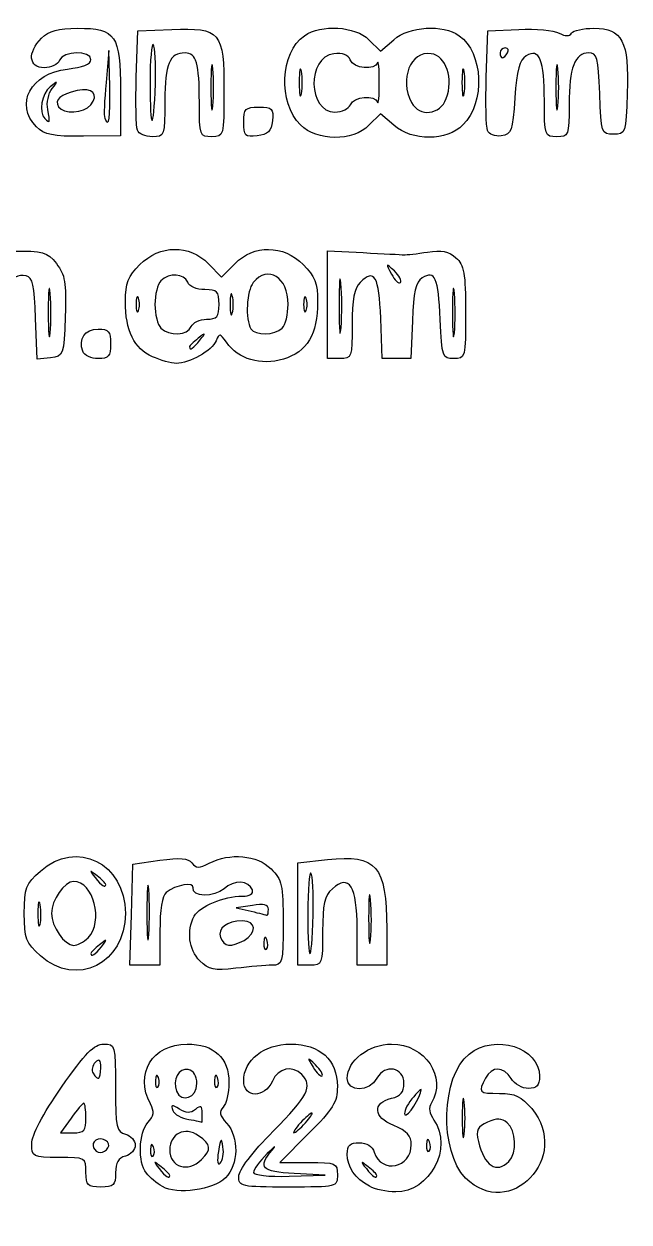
# Model space of a CAD drawing. Extents: x 2.03 to 5.27, y 7.1 to 8.91.
# Drawn here: x 4.796 to 5.205, y 7.105 to 7.915 of the extents above; entities that cross this region are included whole.
import ezdxf

# ---------------------------------------------------------------- set-up
doc = ezdxf.new("R2010")
doc.units = 0
doc.layers.add('Layer_1', color=7, linetype='CONTINUOUS')

msp = doc.modelspace()

# ---------------------------------------------------------------- linework, layer by layer
at = {"layer": 'Layer_1', "color": 7}
for p, q in [((4.87155, 7.878662), (4.872516, 7.910078)), ((4.872516, 7.910078), (4.895556, 7.910939)), ((5.108218, 7.878662), (5.109183, 7.910078)), ((5.109183, 7.910078), (5.13012, 7.910974)), ((4.853032, 7.896745), (4.851076, 7.875078)), ((4.853608, 7.872578), (4.853032, 7.896745)), ((5.028875, 7.904022), (5.036598, 7.896299)), ((5.036598, 7.896299), (5.045576, 7.904022)), ((5.122516, 7.895078), (5.122516, 7.895078)), ((4.923278, 7.884245), (4.923278, 7.884245)), ((4.983202, 7.882578), (4.983202, 7.882578)), ((5.093202, 7.882578), (5.093202, 7.882578)), ((5.156611, 7.884245), (5.156611, 7.884245)), ((4.853608, 7.872578), (4.853608, 7.872578)), ((4.884467, 7.874295), (4.884467, 7.874295)), ((4.86085, 7.869293), (4.86085, 7.839032)), ((5.081171, 7.864245), (5.081171, 7.864245)), ((4.811662, 7.856764), (4.811662, 7.856764)), ((4.840728, 7.859932), (4.840728, 7.859932)), ((5.016311, 7.860078), (5.016311, 7.860078)), ((4.944183, 7.84819), (4.944183, 7.84819)), ((5.036598, 7.853857), (5.028875, 7.846135)), ((5.045576, 7.846135), (5.036598, 7.853857)), ((4.804131, 7.845131), (4.804131, 7.845131)), ((4.872278, 7.842829), (4.872279, 7.842828)), ((4.982586, 7.846372), (4.982586, 7.846372)), ((5.109036, 7.84259), (5.109035, 7.842594)), ((4.86085, 7.839032), (4.835797, 7.838774)), ((5.00085, 7.724855), (5.00085, 7.761296)), ((5.00085, 7.761296), (5.025016, 7.760056)), ((4.920273, 7.752582), (4.929184, 7.743415)), ((4.929184, 7.743415), (4.938138, 7.752582)), ((5.046095, 7.74766), (5.046095, 7.74766)), ((5.009937, 7.739348), (5.009952, 7.739348)), ((4.813295, 7.732493), (4.813295, 7.732493)), ((4.873058, 7.729249), (4.873058, 7.729249)), ((4.936481, 7.730916), (4.936481, 7.730916)), ((4.986391, 7.729249), (4.986391, 7.729249)), ((5.086639, 7.732493), (5.086628, 7.732493)), ((5.000849, 7.688414), (5.000849, 7.724855)), ((5.000849, 7.724855), (5.00085, 7.724855)), ((4.804459, 7.687999), (4.803488, 7.71567)), ((4.908722, 7.710082), (4.908722, 7.710082)), ((5.037786, 7.688414), (5.036817, 7.715646)), ((5.058209, 7.713897), (5.057236, 7.688414)), ((4.970184, 7.709083), (4.970184, 7.709082)), ((4.914609, 7.700916), (4.914609, 7.700916)), ((4.813488, 7.68904), (4.804459, 7.687999)), ((4.835388, 7.693414), (4.835388, 7.693414)), ((4.882436, 7.689736), (4.882436, 7.689735)), ((5.009182, 7.688414), (5.000849, 7.688414)), ((5.047511, 7.688414), (5.037786, 7.688414)), ((5.057236, 7.688414), (5.047511, 7.688414)), ((4.868233, 7.312544), (4.869183, 7.346671)), ((4.869183, 7.346671), (4.887496, 7.3493)), ((4.98085, 7.347555), (5.000775, 7.34981)), ((4.98085, 7.312986), (4.98085, 7.347555)), ((4.85085, 7.333008), (4.85085, 7.333008)), ((4.879937, 7.32935), (4.879952, 7.32935)), ((5.029973, 7.322496), (5.029961, 7.322496)), ((4.80654, 7.31921), (4.806541, 7.31921)), ((4.950016, 7.318855), (4.939183, 7.317116)), ((4.939183, 7.317116), (4.949183, 7.314827)), ((4.96085, 7.316172), (4.96085, 7.316172)), ((4.867283, 7.278417), (4.868233, 7.312544)), ((4.98085, 7.278416), (4.98085, 7.312986)), ((4.98085, 7.312986), (4.98085, 7.312986)), ((4.991143, 7.312734), (4.991143, 7.312734)), ((4.838945, 7.296987), (4.838945, 7.296987)), ((4.887516, 7.301342), (4.887516, 7.278417)), ((5.02085, 7.278416), (5.02085, 7.303008)), ((5.04085, 7.303199), (5.04085, 7.278416)), ((4.847942, 7.290916), (4.847942, 7.290916)), ((4.944402, 7.2952), (4.944402, 7.2952)), ((4.959794, 7.295708), (4.959793, 7.295708)), ((4.806736, 7.284809), (4.806736, 7.284809)), ((4.914598, 7.281335), (4.914598, 7.281334)), ((4.8774, 7.278417), (4.867283, 7.278417)), ((4.887516, 7.278417), (4.8774, 7.278417)), ((4.989183, 7.278416), (4.98085, 7.278416)), ((5.03085, 7.278416), (5.02085, 7.278416)), ((5.04085, 7.278416), (5.03085, 7.278416)), ((4.847516, 7.209083), (4.847516, 7.209083)), ((4.992779, 7.210995), (4.992779, 7.210995)), ((4.88646, 7.202374), (4.88646, 7.202374)), ((4.92646, 7.202374), (4.92646, 7.202374)), ((4.912516, 7.198416), (4.912516, 7.198416)), ((5.064183, 7.194166), (5.064183, 7.194166)), ((5.093261, 7.185916), (5.093261, 7.185916)), ((4.916088, 7.17823), (4.916087, 7.178231)), ((4.827516, 7.175083), (4.820396, 7.165083)), ((4.837516, 7.175083), (4.837516, 7.175083)), ((4.98585, 7.171749), (4.98585, 7.171749)), ((4.820396, 7.165083), (4.828956, 7.165083)), ((4.98805, 7.164549), (4.968583, 7.145082)), ((4.852374, 7.154852), (4.852374, 7.154852)), ((4.883127, 7.155707), (4.883126, 7.155707)), ((4.930173, 7.155532), (4.930173, 7.155532)), ((5.069794, 7.159041), (5.069793, 7.159041)), ((4.915611, 7.146987), (4.915611, 7.146987)), ((4.968583, 7.145082), (4.98805, 7.145082)), ((5.123516, 7.14575), (5.123516, 7.145749)), ((4.837516, 7.138416), (4.837516, 7.138416)), ((4.894183, 7.136341), (4.894183, 7.136341)), ((4.94085, 7.135566), (4.94085, 7.135567)), ((4.975016, 7.135725), (4.999183, 7.136367)), ((4.999183, 7.136367), (4.97835, 7.137551)), ((4.97835, 7.137551), (4.97835, 7.137551)), ((5.034183, 7.136341), (5.034183, 7.136341)), ((4.889182, 7.128741), (4.889183, 7.128741)), ((5.029183, 7.128927), (5.029183, 7.128932)), ((5.094212, 7.13454), (5.094212, 7.134541))]:
    msp.add_line(p, q, dxfattribs=at)
for points in [[(4.98518, 7.906735), (4.996479, 7.914649), (5.01969, 7.913208), (5.028875, 7.904022)], [(5.045576, 7.904022), (5.05619, 7.913152), (5.07872, 7.914532), (5.089853, 7.906735)], [(4.809288, 7.885078), (4.798722, 7.885078), (4.79781, 7.895372), (4.807516, 7.905078)], [(4.807516, 7.905078), (4.81252, 7.910082), (4.818628, 7.911745), (4.832, 7.911745)], [(4.832, 7.911745), (4.857707, 7.911745), (4.86085, 7.90712), (4.86085, 7.869293)], [(4.895556, 7.910939), (4.928421, 7.912167), (4.930849, 7.909321), (4.930849, 7.869562)], [(4.982586, 7.846372), (4.967381, 7.861577), (4.96883, 7.895283), (4.98518, 7.906735)], [(5.089853, 7.906735), (5.106203, 7.895283), (5.107651, 7.861577), (5.092447, 7.846372)], [(5.13012, 7.910974), (5.141636, 7.911466), (5.15392, 7.910337), (5.157418, 7.908465)], [(5.157418, 7.908465), (5.161658, 7.906196), (5.164467, 7.906175), (5.165844, 7.908398)], [(5.165844, 7.908398), (5.166981, 7.910236), (5.173787, 7.91174), (5.18097, 7.91174)], [(5.18097, 7.91174), (5.20028, 7.91174), (5.20472, 7.903107), (5.203491, 7.867944)], [(4.84085, 7.890512), (4.84085, 7.896859), (4.822099, 7.896476), (4.819644, 7.890078)], [(4.88305, 7.900655), (4.88184, 7.901866), (4.88085, 7.890356), (4.88085, 7.875078)], [(4.884467, 7.874295), (4.884898, 7.887583), (4.88426, 7.899445), (4.88305, 7.900655)], [(5.070925, 7.894561), (5.056983, 7.896557), (5.049217, 7.877253), (5.057634, 7.861526)], [(5.121046, 7.898412), (5.119105, 7.898412), (5.117516, 7.896912), (5.117516, 7.895078)], [(5.122516, 7.895078), (5.123649, 7.896912), (5.122989, 7.898412), (5.121046, 7.898412)], [(5.147466, 7.862574), (5.14741, 7.890483), (5.144102, 7.89864), (5.135112, 7.893064)], [(4.819644, 7.890078), (4.818589, 7.887328), (4.813929, 7.885078), (4.809288, 7.885078)], [(4.825148, 7.884175), (4.835359, 7.885326), (4.84085, 7.887542), (4.84085, 7.890512)], [(4.904492, 7.895079), (4.893983, 7.895079), (4.890849, 7.887652), (4.890849, 7.862745)], [(4.914182, 7.861473), (4.914182, 7.888352), (4.912243, 7.895079), (4.904492, 7.895079)], [(4.923278, 7.884245), (4.922559, 7.89112), (4.92197, 7.885495), (4.92197, 7.871745)], [(5.005141, 7.894468), (4.986731, 7.892326), (4.987422, 7.855078), (5.005871, 7.855078)], [(5.016225, 7.890301), (5.014924, 7.893693), (5.011036, 7.895154), (5.005141, 7.894468)], [(5.034739, 7.888412), (5.032962, 7.883082), (5.018426, 7.884565), (5.016225, 7.890301)], [(5.03585, 7.875078), (5.03585, 7.884245), (5.03535, 7.890245), (5.034739, 7.888412)], [(5.081171, 7.864245), (5.086264, 7.877624), (5.081028, 7.893116), (5.070925, 7.894561)], [(5.117516, 7.895078), (5.117516, 7.893245), (5.118178, 7.891745), (5.118986, 7.891745)], [(5.118986, 7.891745), (5.119795, 7.891745), (5.121383, 7.893245), (5.122516, 7.895078)], [(5.135112, 7.893064), (5.130587, 7.890257), (5.128789, 7.883548), (5.127517, 7.86473)], [(5.156611, 7.884245), (5.155893, 7.89112), (5.155304, 7.885495), (5.155304, 7.871745)], [(5.177499, 7.895074), (5.168073, 7.895074), (5.164183, 7.884914), (5.164183, 7.860293)], [(5.184882, 7.867574), (5.184016, 7.892156), (5.183233, 7.895074), (5.177499, 7.895074)], [(4.804131, 7.845131), (4.788904, 7.860357), (4.800212, 7.881365), (4.825148, 7.884175)], [(4.923278, 7.859245), (4.923997, 7.86612), (4.923997, 7.87737), (4.923278, 7.884245)], [(4.983202, 7.882578), (4.982408, 7.886703), (4.981758, 7.883328), (4.981758, 7.875078)], [(4.983202, 7.867578), (4.983997, 7.871703), (4.983997, 7.878453), (4.983202, 7.882578)], [(5.093202, 7.882578), (5.092408, 7.886703), (5.091758, 7.883328), (5.091758, 7.875078)], [(5.093202, 7.867578), (5.093997, 7.871703), (5.093997, 7.878453), (5.093202, 7.882578)], [(5.156611, 7.859245), (5.15733, 7.86612), (5.15733, 7.87737), (5.156611, 7.884245)], [(4.81335, 7.87217), (4.807578, 7.867643), (4.805446, 7.854927), (4.809739, 7.850634)], [(4.814624, 7.870931), (4.818753, 7.876196), (4.818632, 7.876313), (4.81335, 7.87217)], [(4.840728, 7.859932), (4.846628, 7.867041), (4.841823, 7.872094), (4.831479, 7.86966)], [(4.851076, 7.875078), (4.849999, 7.863162), (4.849597, 7.852287), (4.850181, 7.850912)], [(4.850181, 7.850912), (4.853091, 7.844061), (4.85413, 7.850633), (4.853608, 7.872578)], [(4.872279, 7.842828), (4.871347, 7.845257), (4.871019, 7.861382), (4.87155, 7.878662)], [(4.88085, 7.875078), (4.88085, 7.841326), (4.88338, 7.840778), (4.884467, 7.874295)], [(4.981758, 7.875078), (4.981758, 7.866828), (4.982408, 7.863453), (4.983202, 7.867578)], [(5.034739, 7.861745), (5.03535, 7.859912), (5.03585, 7.865912), (5.03585, 7.875078)], [(5.091758, 7.875078), (5.091758, 7.866828), (5.092408, 7.863453), (5.093202, 7.867578)], [(5.109035, 7.842594), (5.108054, 7.845152), (5.107685, 7.861382), (5.108218, 7.878662)], [(4.811662, 7.856764), (4.810784, 7.861358), (4.812116, 7.867733), (4.814624, 7.870931)], [(4.831479, 7.86966), (4.820262, 7.86702), (4.816114, 7.863377), (4.819004, 7.858702)], [(4.92197, 7.871745), (4.92197, 7.857995), (4.922559, 7.85237), (4.923278, 7.859245)], [(4.930849, 7.869562), (4.930849, 7.838557), (4.930805, 7.838412), (4.922516, 7.838412)], [(5.016311, 7.860078), (5.018448, 7.865648), (5.032999, 7.866964), (5.034739, 7.861745)], [(5.057634, 7.861526), (5.062986, 7.851526), (5.076943, 7.853138), (5.081171, 7.864245)], [(5.127517, 7.86473), (5.125999, 7.842277), (5.125179, 7.839978), (5.118335, 7.839007)], [(5.155304, 7.871745), (5.155304, 7.857995), (5.155893, 7.85237), (5.156611, 7.859245)], [(5.194183, 7.840074), (5.186046, 7.840074), (5.185827, 7.84072), (5.184882, 7.867574)], [(5.203491, 7.867944), (5.202538, 7.840698), (5.20233, 7.840074), (5.194183, 7.840074)], [(4.809739, 7.850634), (4.81318, 7.847192), (4.813374, 7.84781), (4.811662, 7.856764)], [(4.819004, 7.858702), (4.822238, 7.853469), (4.836012, 7.854249), (4.840728, 7.859932)], [(4.890849, 7.862745), (4.890849, 7.838931), (4.890669, 7.838412), (4.882411, 7.838412)], [(4.922516, 7.838412), (4.91443, 7.838412), (4.914182, 7.839096), (4.914182, 7.861473)], [(4.944183, 7.84819), (4.944183, 7.857374), (4.945221, 7.858412), (4.954404, 7.858412)], [(4.954404, 7.858412), (4.963589, 7.858412), (4.964519, 7.857482), (4.963571, 7.849245)], [(5.005871, 7.855078), (5.010558, 7.855078), (5.015255, 7.857328), (5.016311, 7.860078)], [(5.15585, 7.838407), (5.147732, 7.838407), (5.147515, 7.839031), (5.147466, 7.862574)], [(5.164183, 7.860293), (5.164183, 7.83917), (5.163893, 7.838407), (5.15585, 7.838407)], [(4.95335, 7.839023), (4.945113, 7.838076), (4.944183, 7.839001), (4.944183, 7.84819)], [(4.963571, 7.849245), (4.962743, 7.842045), (4.96055, 7.839852), (4.95335, 7.839023)], [(4.835797, 7.838774), (4.815039, 7.83856), (4.809611, 7.839649), (4.804131, 7.845131)], [(4.882411, 7.838412), (4.87777, 7.838412), (4.87321, 7.840399), (4.872278, 7.842829)], [(5.028875, 7.846135), (5.01789, 7.83515), (4.993684, 7.835274), (4.982586, 7.846372)], [(5.092447, 7.846372), (5.081451, 7.835377), (5.05822, 7.835259), (5.045576, 7.846135)], [(5.118335, 7.839007), (5.114153, 7.838413), (5.110029, 7.840002), (5.109036, 7.84259)], [(4.78741, 7.760973), (4.808772, 7.761369), (4.811191, 7.760699), (4.817535, 7.752634)], [(4.873927, 7.752005), (4.887399, 7.765477), (4.907496, 7.765728), (4.920273, 7.752582)], [(4.938138, 7.752582), (4.950969, 7.765718), (4.970977, 7.765469), (4.98444, 7.752005)], [(5.025016, 7.760056), (5.038308, 7.759374), (5.050683, 7.758728), (5.052516, 7.75862)], [(5.052516, 7.75862), (5.05435, 7.758509), (5.061542, 7.759343), (5.068498, 7.760468)], [(5.068498, 7.760468), (5.078005, 7.762004), (5.082766, 7.761046), (5.087665, 7.756613)], [(4.817535, 7.752634), (4.823444, 7.745122), (4.824296, 7.740008), (4.823475, 7.716973)], [(4.864184, 7.727162), (4.864184, 7.739407), (4.866026, 7.744104), (4.873927, 7.752005)], [(4.974184, 7.725082), (4.974184, 7.743527), (4.960693, 7.751942), (4.950606, 7.739788)], [(4.98444, 7.752005), (4.992401, 7.744044), (4.994184, 7.739441), (4.994184, 7.72684)], [(5.046095, 7.74766), (5.040336, 7.753161), (5.040247, 7.753072), (5.044064, 7.745629)], [(5.087665, 7.756613), (5.093248, 7.751561), (5.094183, 7.746244), (5.094183, 7.719564)], [(4.797088, 7.744378), (4.786087, 7.746479), (4.78085, 7.735878), (4.78085, 7.71151)], [(4.803488, 7.71567), (4.8027, 7.738097), (4.801488, 7.743538), (4.797088, 7.744378)], [(4.906312, 7.740082), (4.904009, 7.746082), (4.893749, 7.746648), (4.888184, 7.741082)], [(5.009952, 7.739348), (5.009253, 7.747085), (5.008689, 7.739915), (5.0087, 7.723414)], [(5.036817, 7.715646), (5.035808, 7.744023), (5.032581, 7.74967), (5.022903, 7.739992)], [(5.044064, 7.745629), (5.04626, 7.741347), (5.048971, 7.738758), (5.050088, 7.739875)], [(5.050088, 7.739875), (5.051205, 7.740992), (5.049409, 7.744496), (5.046095, 7.74766)], [(5.064856, 7.742946), (5.060481, 7.740196), (5.05896, 7.733549), (5.058209, 7.713897)], [(5.077023, 7.714816), (5.075723, 7.743447), (5.073571, 7.748423), (5.064856, 7.742946)], [(4.813295, 7.732493), (4.81259, 7.740333), (4.812004, 7.734748), (4.811992, 7.720081)], [(4.888184, 7.741082), (4.885984, 7.738882), (4.884184, 7.731682), (4.884184, 7.725082)], [(4.917874, 7.735082), (4.912377, 7.735082), (4.907405, 7.737232), (4.906312, 7.740082)], [(4.927517, 7.725082), (4.927517, 7.733889), (4.926366, 7.735082), (4.917874, 7.735082)], [(4.950606, 7.739788), (4.946094, 7.734351), (4.945123, 7.714986), (4.949044, 7.708641)], [(5.009971, 7.709348), (5.01066, 7.718112), (5.010652, 7.731612), (5.009937, 7.739348)], [(5.022903, 7.739992), (5.018979, 7.736068), (5.017516, 7.728332), (5.017516, 7.71151)], [(5.086628, 7.732493), (5.085924, 7.740333), (5.085338, 7.734748), (5.085326, 7.720081)], [(4.813273, 7.705826), (4.813989, 7.712653), (4.813999, 7.724653), (4.813295, 7.732493)], [(4.882436, 7.689735), (4.870094, 7.695113), (4.864184, 7.707233), (4.864184, 7.727162)], [(4.873058, 7.729249), (4.872134, 7.731541), (4.871377, 7.729666), (4.871377, 7.725082)], [(4.873058, 7.720916), (4.873983, 7.723207), (4.873983, 7.726957), (4.873058, 7.729249)], [(4.936481, 7.730916), (4.935644, 7.734124), (4.934957, 7.731499), (4.934957, 7.725082)], [(4.936481, 7.719249), (4.93732, 7.722457), (4.93732, 7.727707), (4.936481, 7.730916)], [(4.994184, 7.72684), (4.994184, 7.70492), (4.986968, 7.692851), (4.971004, 7.688068)], [(4.986391, 7.729249), (4.985467, 7.731541), (4.98471, 7.729666), (4.98471, 7.725082)], [(4.986391, 7.720916), (4.987316, 7.723207), (4.987316, 7.726957), (4.986391, 7.729249)], [(5.086606, 7.705826), (5.087323, 7.712653), (5.087332, 7.724653), (5.086639, 7.732493)], [(4.811992, 7.720081), (4.811981, 7.705414), (4.812557, 7.699), (4.813273, 7.705826)], [(4.871377, 7.725082), (4.871377, 7.720499), (4.872133, 7.718624), (4.873058, 7.720916)], [(4.884184, 7.725082), (4.884184, 7.718482), (4.885984, 7.711282), (4.888184, 7.709082)], [(4.919079, 7.715082), (4.926232, 7.715082), (4.927517, 7.716605), (4.927517, 7.725082)], [(4.934957, 7.725082), (4.934957, 7.718666), (4.935643, 7.716041), (4.936481, 7.719249)], [(4.970184, 7.709082), (4.972384, 7.711282), (4.974184, 7.718482), (4.974184, 7.725082)], [(4.98471, 7.725082), (4.98471, 7.720499), (4.985467, 7.718624), (4.986391, 7.720916)], [(5.0087, 7.723414), (5.0087, 7.706914), (5.009282, 7.700585), (5.009971, 7.709348)], [(5.085326, 7.720081), (5.085326, 7.705414), (5.08589, 7.699), (5.086606, 7.705826)], [(5.094183, 7.719564), (5.094183, 7.688927), (5.094053, 7.688414), (5.086203, 7.688414)], [(4.823475, 7.716973), (4.822531, 7.690489), (4.822379, 7.690066), (4.813488, 7.68904)], [(4.888184, 7.709082), (4.893788, 7.703478), (4.906424, 7.704093), (4.908722, 7.710082)], [(4.908722, 7.710082), (4.909778, 7.712832), (4.914438, 7.715082), (4.919079, 7.715082)], [(5.017516, 7.71151), (5.017516, 7.689097), (5.017269, 7.688414), (5.009182, 7.688414)], [(5.086203, 7.688414), (5.078557, 7.688414), (5.078172, 7.689522), (5.077023, 7.714816)], [(4.835388, 7.693414), (4.832197, 7.70173), (4.836812, 7.708414), (4.845745, 7.708414)], [(4.845745, 7.708414), (4.852898, 7.708414), (4.854183, 7.706892), (4.854183, 7.698414)], [(4.91335, 7.702174), (4.910142, 7.699658), (4.907517, 7.697033), (4.907517, 7.696341)], [(4.914609, 7.700916), (4.918755, 7.706202), (4.918637, 7.70632), (4.91335, 7.702174)], [(4.932501, 7.699451), (4.928187, 7.705609), (4.927548, 7.705709), (4.925563, 7.700535)], [(4.949044, 7.708641), (4.952007, 7.703847), (4.965224, 7.704123), (4.970184, 7.709083)], [(4.854183, 7.698414), (4.854183, 7.689937), (4.852898, 7.688414), (4.845745, 7.688414)], [(4.925563, 7.700535), (4.923034, 7.693945), (4.907283, 7.685023), (4.898516, 7.685213)], [(4.907517, 7.696341), (4.907517, 7.693597), (4.910254, 7.695363), (4.914609, 7.700916)], [(4.971004, 7.688068), (4.955772, 7.683504), (4.940509, 7.688012), (4.932501, 7.699451)], [(4.845745, 7.688414), (4.841104, 7.688414), (4.836444, 7.690664), (4.835388, 7.693414)], [(4.898516, 7.685213), (4.895217, 7.68528), (4.887981, 7.68732), (4.882436, 7.689736)], [(4.806736, 7.342023), (4.831088, 7.363781), (4.864183, 7.347301), (4.864183, 7.313416)], [(4.92085, 7.347365), (4.934798, 7.35454), (4.953384, 7.352852), (4.962668, 7.343568)], [(4.887496, 7.3493), (4.901286, 7.35128), (4.906636, 7.350836), (4.909162, 7.347504)], [(4.909162, 7.347504), (4.911915, 7.343873), (4.914012, 7.343848), (4.92085, 7.347365)], [(5.000775, 7.34981), (5.033983, 7.353567), (5.04085, 7.34558), (5.04085, 7.303199)], [(4.79585, 7.313416), (4.79585, 7.330528), (4.79687, 7.333207), (4.806736, 7.342023)], [(4.845016, 7.338841), (4.839729, 7.342987), (4.839612, 7.34287), (4.843758, 7.337583)], [(4.843758, 7.337583), (4.848112, 7.33203), (4.85085, 7.330264), (4.85085, 7.333008)], [(4.85085, 7.333008), (4.85085, 7.3337), (4.848225, 7.336325), (4.845016, 7.338841)], [(4.962668, 7.343568), (4.970078, 7.336158), (4.97085, 7.3327), (4.97085, 7.306901)], [(4.989671, 7.340706), (4.988486, 7.341892), (4.987516, 7.329611), (4.987516, 7.313417)], [(4.991143, 7.312734), (4.991519, 7.326933), (4.990856, 7.339521), (4.989671, 7.340706)], [(5.02085, 7.303008), (5.02085, 7.331798), (5.015545, 7.340365), (5.00412, 7.330027)], [(4.829134, 7.335083), (4.823138, 7.335083), (4.814183, 7.322105), (4.814183, 7.313416)], [(4.838945, 7.296987), (4.849704, 7.307747), (4.842664, 7.335083), (4.829134, 7.335083)], [(4.879952, 7.32935), (4.879253, 7.337086), (4.878689, 7.329917), (4.8787, 7.313416)], [(4.879971, 7.29935), (4.88066, 7.308114), (4.880652, 7.321614), (4.879937, 7.32935)], [(4.909902, 7.330654), (4.910711, 7.334867), (4.898354, 7.332746), (4.891683, 7.327527)], [(4.930877, 7.330107), (4.924247, 7.324107), (4.908723, 7.324512), (4.909902, 7.330654)], [(4.950018, 7.329249), (4.947847, 7.33577), (4.937639, 7.336227), (4.930877, 7.330107)], [(5.00412, 7.330027), (4.998762, 7.325178), (4.997516, 7.319745), (4.997516, 7.301233)], [(5.029961, 7.322496), (5.029257, 7.330336), (5.028671, 7.32475), (5.028659, 7.310084)], [(4.806541, 7.31921), (4.805743, 7.323357), (4.805061, 7.320749), (4.805024, 7.313416)], [(4.891683, 7.327527), (4.88907, 7.325482), (4.887516, 7.315721), (4.887516, 7.301342)], [(4.910779, 7.311618), (4.914376, 7.318338), (4.930661, 7.325083), (4.943292, 7.325083)], [(4.943292, 7.325083), (4.9483, 7.325083), (4.950874, 7.326677), (4.950018, 7.329249)], [(5.029939, 7.295829), (5.030656, 7.302655), (5.030665, 7.314655), (5.029973, 7.322496)], [(4.806736, 7.284809), (4.796869, 7.293625), (4.79585, 7.296304), (4.79585, 7.313416)], [(4.805024, 7.313416), (4.80499, 7.306083), (4.805639, 7.30269), (4.806473, 7.305877)], [(4.806473, 7.305877), (4.807308, 7.309064), (4.807338, 7.315064), (4.80654, 7.31921)], [(4.864183, 7.313416), (4.864183, 7.279531), (4.831088, 7.263051), (4.806736, 7.284809)], [(4.814183, 7.313416), (4.814183, 7.304727), (4.823138, 7.291749), (4.829134, 7.291749)], [(4.8787, 7.313416), (4.8787, 7.296916), (4.879282, 7.290586), (4.879971, 7.29935)], [(4.949183, 7.314827), (4.954683, 7.313568), (4.959558, 7.312361), (4.960016, 7.312144)], [(4.96085, 7.316172), (4.96085, 7.319296), (4.957669, 7.320084), (4.950016, 7.318855)], [(4.960016, 7.312144), (4.960475, 7.311927), (4.96085, 7.31374), (4.96085, 7.316172)], [(4.987516, 7.313417), (4.987516, 7.277488), (4.990197, 7.276983), (4.991143, 7.312734)], [(4.914598, 7.281334), (4.907046, 7.288886), (4.905438, 7.301638), (4.910779, 7.311618)], [(4.94335, 7.308365), (4.932703, 7.308287), (4.9262, 7.303322), (4.928593, 7.297086)], [(4.944402, 7.2952), (4.953301, 7.299963), (4.952625, 7.308428), (4.94335, 7.308365)], [(4.97085, 7.306901), (4.97085, 7.279592), (4.97054, 7.278415), (4.96335, 7.278387)], [(5.028659, 7.310084), (5.028659, 7.295417), (5.029224, 7.289002), (5.029939, 7.295829)], [(4.829134, 7.291749), (4.831649, 7.291749), (4.836064, 7.294106), (4.838945, 7.296987)], [(4.928593, 7.297086), (4.930969, 7.290892), (4.935371, 7.290367), (4.944402, 7.2952)], [(4.959793, 7.295708), (4.958729, 7.298367), (4.957939, 7.297577), (4.957779, 7.293694)], [(4.997516, 7.301233), (4.997516, 7.279118), (4.99726, 7.278416), (4.989183, 7.278416)], [(4.846683, 7.292175), (4.843475, 7.289658), (4.84085, 7.287033), (4.84085, 7.286341)], [(4.84085, 7.286341), (4.84085, 7.283598), (4.843587, 7.285363), (4.847942, 7.290916)], [(4.847942, 7.290916), (4.852088, 7.296203), (4.85197, 7.296321), (4.846683, 7.292175)], [(4.957779, 7.293694), (4.957636, 7.29018), (4.958423, 7.288211), (4.95953, 7.289319)], [(4.95953, 7.289319), (4.960638, 7.290427), (4.960756, 7.293301), (4.959794, 7.295708)], [(4.938765, 7.276306), (4.924164, 7.274551), (4.92065, 7.275282), (4.914598, 7.281335)], [(4.96335, 7.278387), (4.959225, 7.278376), (4.948161, 7.277435), (4.938765, 7.276306)], [(5.096524, 7.218351), (5.114273, 7.232312), (5.144183, 7.222858), (5.144183, 7.203286)], [(4.821084, 7.196002), (4.837102, 7.219024), (4.843005, 7.225083), (4.849417, 7.225083)], [(4.849417, 7.225083), (4.857386, 7.225083), (4.857516, 7.224606), (4.857516, 7.195471)], [(4.881115, 7.184586), (4.870161, 7.205054), (4.882394, 7.225083), (4.905849, 7.225083)], [(4.905849, 7.225083), (4.924196, 7.225083), (4.934183, 7.215873), (4.934183, 7.198953)], [(4.944183, 7.200234), (4.944183, 7.214251), (4.957987, 7.225082), (4.97585, 7.225082)], [(4.97585, 7.225082), (4.995793, 7.225082), (5.007516, 7.214451), (5.007516, 7.196367)], [(5.014183, 7.201896), (5.014183, 7.213761), (5.028829, 7.225078), (5.044183, 7.225078)], [(5.044183, 7.225078), (5.066722, 7.225078), (5.081952, 7.202518), (5.071048, 7.185285)], [(4.992779, 7.210995), (4.987039, 7.216493), (4.986968, 7.216422), (4.991184, 7.209401)], [(5.094212, 7.134541), (5.076255, 7.152497), (5.077663, 7.203514), (5.096524, 7.218351)], [(4.843807, 7.212706), (4.841767, 7.210666), (4.841105, 7.207366), (4.842337, 7.205373)], [(4.842337, 7.205373), (4.845785, 7.199794), (4.847516, 7.201034), (4.847516, 7.209083)], [(4.847516, 7.209083), (4.847516, 7.214467), (4.846531, 7.21543), (4.843807, 7.212706)], [(4.906673, 7.207783), (4.900075, 7.209054), (4.895784, 7.201073), (4.898816, 7.19317)], [(4.983516, 7.204416), (4.97694, 7.210992), (4.967625, 7.208967), (4.963576, 7.200083)], [(4.991184, 7.209401), (4.993611, 7.205359), (4.996315, 7.20277), (4.997192, 7.203647)], [(4.997192, 7.203647), (4.998068, 7.204524), (4.996083, 7.207831), (4.992779, 7.210995)], [(5.052516, 7.198566), (5.052516, 7.209418), (5.039574, 7.211822), (5.034291, 7.201952)], [(5.124957, 7.201749), (5.119681, 7.210197), (5.112089, 7.210293), (5.107634, 7.201968)], [(4.884446, 7.20036), (4.884303, 7.196847), (4.885089, 7.194878), (4.886197, 7.195985)], [(4.88646, 7.202374), (4.885396, 7.205033), (4.884606, 7.204244), (4.884446, 7.20036)], [(4.886197, 7.195985), (4.887305, 7.197093), (4.887423, 7.199968), (4.88646, 7.202374)], [(4.912516, 7.198416), (4.912516, 7.203621), (4.910363, 7.207073), (4.906673, 7.207783)], [(4.924446, 7.20036), (4.924303, 7.196847), (4.925089, 7.194878), (4.926197, 7.195985)], [(4.92646, 7.202374), (4.925396, 7.205033), (4.924606, 7.204244), (4.924446, 7.20036)], [(4.926197, 7.195985), (4.927305, 7.197093), (4.927423, 7.199968), (4.92646, 7.202374)], [(4.963576, 7.200083), (4.958209, 7.188303), (4.944183, 7.188412), (4.944183, 7.200234)], [(4.964183, 7.166237), (4.98746, 7.189699), (4.991082, 7.196851), (4.983516, 7.204416)], [(5.034291, 7.201952), (5.029264, 7.192558), (5.014183, 7.19252), (5.014183, 7.201896)], [(5.107634, 7.201968), (5.102488, 7.192353), (5.103055, 7.191749), (5.11722, 7.191749)], [(5.136651, 7.195083), (5.132509, 7.195083), (5.127246, 7.198083), (5.124957, 7.201749)], [(5.144183, 7.203286), (5.144183, 7.196991), (5.142431, 7.195083), (5.136651, 7.195083)], [(4.80085, 7.157669), (4.80085, 7.163574), (4.808171, 7.177444), (4.821084, 7.196002)], [(4.857516, 7.195471), (4.857516, 7.168664), (4.858147, 7.165695), (4.864183, 7.164117)], [(4.898816, 7.19317), (4.901995, 7.184885), (4.912516, 7.188914), (4.912516, 7.198416)], [(4.934183, 7.198953), (4.934183, 7.192058), (4.932418, 7.184651), (4.930261, 7.182495)], [(5.007516, 7.196367), (5.007516, 7.185753), (5.004778, 7.181278), (4.98805, 7.164549)], [(5.044201, 7.18842), (5.050275, 7.189854), (5.052516, 7.192589), (5.052516, 7.198566)], [(5.053174, 7.177351), (5.054646, 7.17497), (5.064183, 7.189537), (5.064183, 7.194166)], [(5.064183, 7.194166), (5.064183, 7.195076), (5.061322, 7.192288), (5.057824, 7.187969)], [(5.093261, 7.185916), (5.092522, 7.191874), (5.091917, 7.186999), (5.091917, 7.175083)], [(5.11722, 7.191749), (5.127686, 7.191749), (5.131959, 7.189726), (5.138887, 7.181493)], [(4.836077, 7.185083), (4.835284, 7.185083), (4.831433, 7.180583), (4.827516, 7.175083)], [(4.837516, 7.175083), (4.837516, 7.180583), (4.836869, 7.185083), (4.836077, 7.185083)], [(4.879448, 7.172043), (4.883519, 7.17654), (4.883897, 7.179388), (4.881115, 7.184586)], [(4.900702, 7.181067), (4.895587, 7.184262), (4.894766, 7.184107), (4.896255, 7.180227)], [(4.916087, 7.178231), (4.916087, 7.183334), (4.915119, 7.183908), (4.911531, 7.180931)], [(5.045593, 7.169975), (5.031741, 7.175763), (5.031021, 7.185309), (5.044201, 7.18842)], [(5.057824, 7.187969), (5.054327, 7.18365), (5.052235, 7.178872), (5.053174, 7.177351)], [(5.071048, 7.185285), (5.069072, 7.182161), (5.06967, 7.17813), (5.072766, 7.17371)], [(5.093261, 7.164249), (5.094, 7.170208), (5.094, 7.179958), (5.093261, 7.185916)], [(4.896255, 7.180227), (4.897259, 7.17761), (4.902078, 7.174857), (4.906965, 7.174108)], [(4.911531, 7.180931), (4.908127, 7.178106), (4.905389, 7.17814), (4.900702, 7.181067)], [(4.915968, 7.172248), (4.916035, 7.171973), (4.916088, 7.174665), (4.916088, 7.17823)], [(4.930261, 7.182495), (4.927255, 7.179489), (4.9278, 7.176961), (4.932595, 7.171662)], [(4.990216, 7.178416), (4.9893, 7.178416), (4.985835, 7.175416), (4.982516, 7.171749)], [(4.98585, 7.171749), (4.989168, 7.175416), (4.991133, 7.178416), (4.990216, 7.178416)], [(5.138887, 7.181493), (5.166142, 7.149102), (5.123972, 7.104781), (5.094212, 7.13454)], [(4.828956, 7.165083), (4.836245, 7.165083), (4.837516, 7.166568), (4.837516, 7.175083)], [(4.878349, 7.137801), (4.872514, 7.145116), (4.873155, 7.165089), (4.879448, 7.172043)], [(4.913667, 7.163068), (4.904392, 7.169565), (4.894183, 7.164591), (4.894183, 7.153577)], [(4.906965, 7.174108), (4.911851, 7.17336), (4.915903, 7.172522), (4.915968, 7.172248)], [(4.932595, 7.171662), (4.941111, 7.162252), (4.940753, 7.143505), (4.931889, 7.134641)], [(4.982516, 7.171749), (4.979198, 7.168083), (4.977233, 7.165083), (4.97815, 7.165083)], [(4.97815, 7.165083), (4.979066, 7.165083), (4.982531, 7.168083), (4.98585, 7.171749)], [(5.057516, 7.157113), (5.057516, 7.163001), (5.054501, 7.166253), (5.045593, 7.169975)], [(5.072766, 7.17371), (5.085924, 7.154924), (5.069983, 7.124969), (5.046939, 7.125179)], [(5.091917, 7.175083), (5.091917, 7.163166), (5.092521, 7.158291), (5.093261, 7.164249)], [(5.109011, 7.172278), (5.102092, 7.169125), (5.101071, 7.166954), (5.102903, 7.159288)], [(5.122417, 7.171831), (5.118501, 7.175081), (5.115391, 7.175185), (5.109011, 7.172278)], [(5.123516, 7.145749), (5.129143, 7.151376), (5.128494, 7.166789), (5.122417, 7.171831)], [(4.844129, 7.160049), (4.840401, 7.157745), (4.842848, 7.151749), (4.847516, 7.151749)], [(4.852374, 7.154852), (4.854839, 7.158841), (4.848569, 7.162793), (4.844129, 7.160049)], [(4.864183, 7.164117), (4.86785, 7.163158), (4.87085, 7.159843), (4.87085, 7.156749)], [(4.915611, 7.146987), (4.922597, 7.153973), (4.922222, 7.157077), (4.913667, 7.163068)], [(4.930173, 7.155532), (4.929125, 7.162204), (4.928654, 7.161734), (4.92712, 7.152478)], [(4.94085, 7.135567), (4.94085, 7.139958), (4.949854, 7.151794), (4.964183, 7.166237)], [(5.069793, 7.159041), (5.068729, 7.1617), (5.067939, 7.16091), (5.067779, 7.157027)], [(5.102903, 7.159288), (5.10686, 7.142726), (5.115088, 7.137322), (5.123516, 7.14575)], [(4.819183, 7.148416), (4.801364, 7.148416), (4.80085, 7.148675), (4.80085, 7.157669)], [(4.847516, 7.151749), (4.849133, 7.151749), (4.851319, 7.153146), (4.852374, 7.154852)], [(4.87085, 7.156749), (4.87085, 7.153656), (4.86785, 7.150341), (4.864183, 7.149382)], [(4.881112, 7.153693), (4.880969, 7.150179), (4.881756, 7.148211), (4.882863, 7.149318)], [(4.883126, 7.155707), (4.882062, 7.158366), (4.881272, 7.157576), (4.881112, 7.153693)], [(4.882863, 7.149318), (4.883971, 7.150426), (4.884089, 7.153301), (4.883127, 7.155707)], [(4.894183, 7.153577), (4.894183, 7.141788), (4.906595, 7.137972), (4.915611, 7.146987)], [(4.92712, 7.152478), (4.926021, 7.145854), (4.926511, 7.142744), (4.92836, 7.144594)], [(4.92836, 7.144594), (4.93004, 7.146273), (4.930856, 7.151195), (4.930173, 7.155532)], [(4.97835, 7.137551), (4.956139, 7.138812), (4.953554, 7.141537), (4.96335, 7.153362)], [(4.96335, 7.153362), (4.966558, 7.157235), (4.965058, 7.156183), (4.960016, 7.151024)], [(5.014183, 7.15072), (5.014183, 7.15665), (5.016044, 7.158416), (5.022292, 7.158416)], [(5.022292, 7.158416), (5.027402, 7.158416), (5.031163, 7.156014), (5.032462, 7.15192)], [(5.032462, 7.15192), (5.037175, 7.137072), (5.057516, 7.141288), (5.057516, 7.157113)], [(5.067779, 7.157027), (5.067636, 7.153513), (5.068423, 7.151544), (5.06953, 7.152652)], [(5.06953, 7.152652), (5.070638, 7.15376), (5.070756, 7.156635), (5.069794, 7.159041)], [(4.837516, 7.138416), (4.837516, 7.148315), (4.83733, 7.148416), (4.819183, 7.148416)], [(4.864183, 7.149382), (4.859461, 7.148147), (4.857516, 7.144835), (4.857516, 7.138027)], [(4.888349, 7.142175), (4.883062, 7.146321), (4.882945, 7.146203), (4.887091, 7.140916)], [(4.960016, 7.151024), (4.954975, 7.145865), (4.95085, 7.140168), (4.95085, 7.138363)], [(4.98805, 7.145082), (5.006592, 7.145082), (5.007516, 7.144687), (5.007516, 7.136749)], [(5.029183, 7.128932), (5.019494, 7.134231), (5.014183, 7.141946), (5.014183, 7.15072)], [(5.02835, 7.142175), (5.023063, 7.146321), (5.022945, 7.146203), (5.027091, 7.140916)], [(4.847516, 7.128416), (4.838627, 7.128416), (4.837516, 7.129527), (4.837516, 7.138416)], [(4.857516, 7.138027), (4.857516, 7.12957), (4.856315, 7.128416), (4.847516, 7.128416)], [(4.889183, 7.128741), (4.885516, 7.130851), (4.880641, 7.134928), (4.878349, 7.137801)], [(4.887091, 7.140916), (4.891445, 7.135364), (4.894183, 7.133598), (4.894183, 7.136341)], [(4.894183, 7.136341), (4.894183, 7.137033), (4.891558, 7.139658), (4.888349, 7.142175)], [(4.974183, 7.128416), (4.94232, 7.128416), (4.94085, 7.128731), (4.94085, 7.135566)], [(4.95085, 7.138363), (4.95085, 7.136454), (4.960951, 7.135351), (4.975016, 7.135725)], [(5.007516, 7.136749), (5.007516, 7.128416), (5.007516, 7.128416), (4.974183, 7.128416)], [(5.027091, 7.140916), (5.031446, 7.135364), (5.034183, 7.133598), (5.034183, 7.136341)], [(5.034183, 7.136341), (5.034183, 7.137033), (5.031558, 7.139658), (5.02835, 7.142175)], [(4.931889, 7.134641), (4.9237, 7.126452), (4.89907, 7.123049), (4.889182, 7.128741)], [(5.046939, 7.125179), (5.04084, 7.125235), (5.03285, 7.126921), (5.029183, 7.128927)]]:
    msp.add_open_spline(points, degree=3, dxfattribs=at)

doc.saveas('drawing.dxf')
